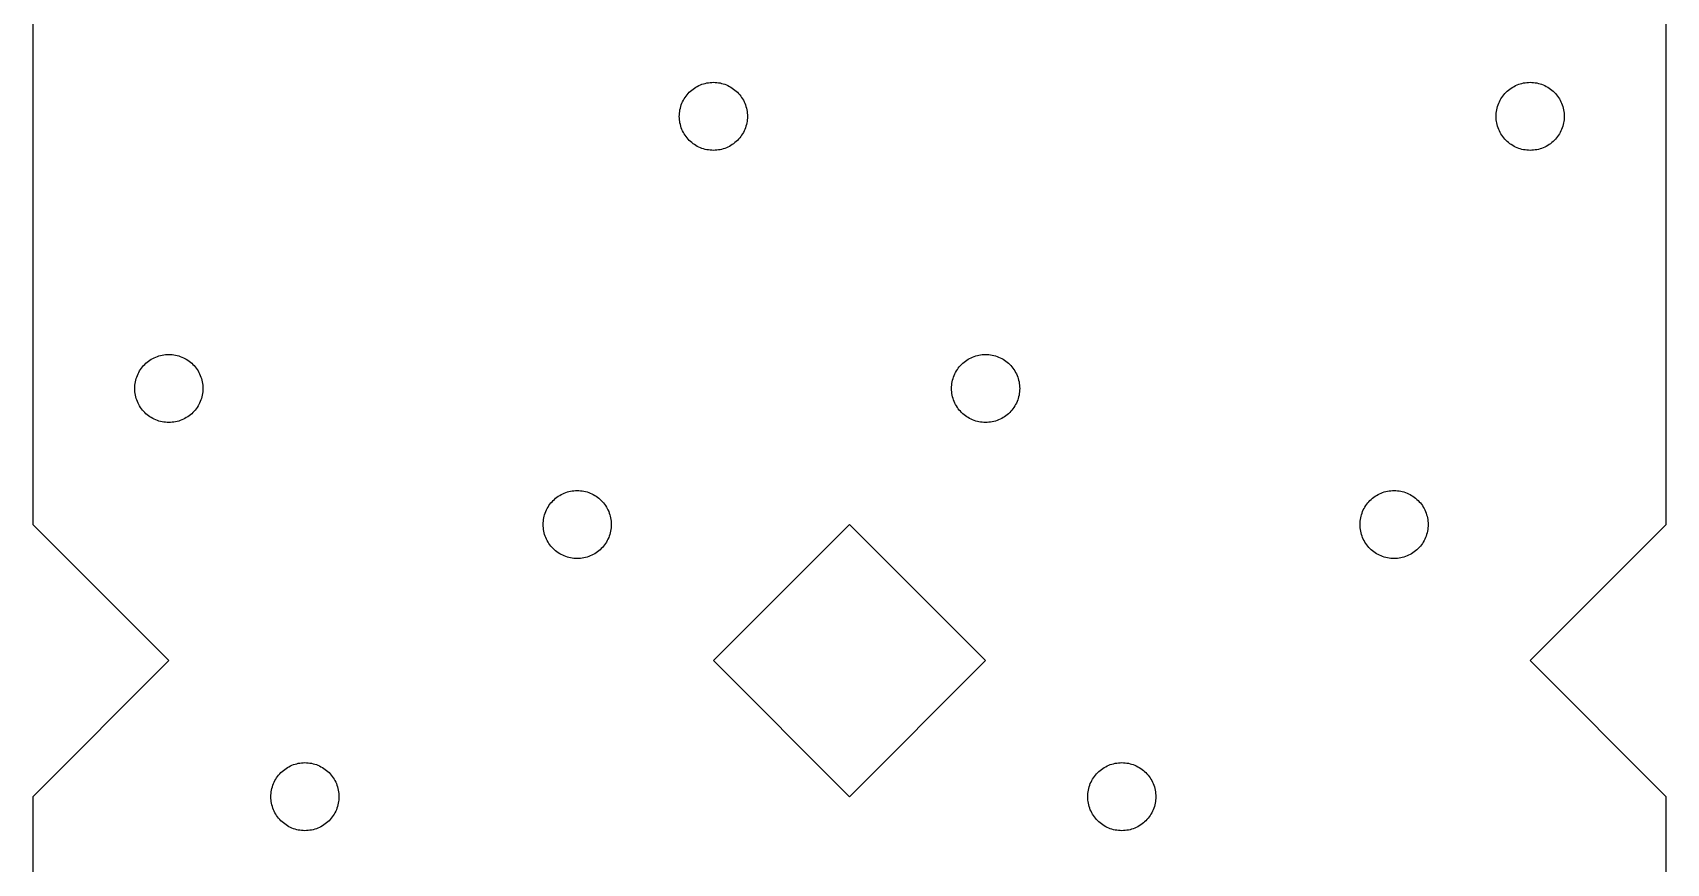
# Model space of a CAD drawing. Header units: metres. Extents: x -12 to 36, y -12 to 84.
# Drawn here: x -12 to 36, y 30.04 to 54.46 of the extents above; entities that cross this region are included whole.
import ezdxf

# ---------------------------------------------------------------- set-up
doc = ezdxf.new("R2010")
doc.units = ezdxf.units.M

msp = doc.modelspace()

# ---------------------------------------------------------------- linework, layer by layer
for p, q in [((-12, 56), (-12, 40)), ((36, 40), (36, 56)), ((7.3656, 52.773), (7.4043, 52.8032)), ((7.4043, 52.8032), (7.44443, 52.8315)), ((7.44443, 52.8315), (7.48589, 52.8577)), ((7.48589, 52.8577), (7.52859, 52.8819)), ((7.52859, 52.8819), (7.57243, 52.904)), ((7.57243, 52.904), (7.61731, 52.9239)), ((7.61731, 52.9239), (7.6631, 52.9415)), ((7.6631, 52.9415), (7.7097, 52.9569)), ((7.7097, 52.9569), (7.75702, 52.97)), ((7.75702, 52.97), (7.8049, 52.9808)), ((7.8049, 52.9808), (7.85326, 52.9892)), ((7.85326, 52.9892), (7.90198, 52.9952)), ((7.90198, 52.9952), (7.95093, 52.9988)), ((7.95093, 52.9988), (8, 53)), ((8, 53), (8.04906, 52.9988)), ((8.04906, 52.9988), (8.09801, 52.9952)), ((8.09801, 52.9952), (8.14673, 52.9892)), ((8.14673, 52.9892), (8.19508, 52.9808)), ((8.19508, 52.9808), (8.24297, 52.97)), ((8.24297, 52.97), (8.29028, 52.9569)), ((8.29028, 52.9569), (8.33688, 52.9415)), ((8.33688, 52.9415), (8.38268, 52.9239)), ((8.38268, 52.9239), (8.42755, 52.904)), ((8.42755, 52.904), (8.47139, 52.8819)), ((8.47139, 52.8819), (8.5141, 52.8577)), ((8.5141, 52.8577), (8.55556, 52.8315)), ((8.55556, 52.8315), (8.59569, 52.8032)), ((8.59569, 52.8032), (8.63438, 52.773)), ((31.3656, 52.773), (31.4043, 52.8032)), ((31.4043, 52.8032), (31.4444, 52.8315)), ((31.4444, 52.8315), (31.4859, 52.8577)), ((31.4859, 52.8577), (31.5286, 52.8819)), ((31.5286, 52.8819), (31.5724, 52.904)), ((31.5724, 52.904), (31.6173, 52.9239)), ((31.6173, 52.9239), (31.6631, 52.9415)), ((31.6631, 52.9415), (31.7097, 52.9569)), ((31.7097, 52.9569), (31.757, 52.97)), ((31.757, 52.97), (31.8049, 52.9808)), ((31.8049, 52.9808), (31.8533, 52.9892)), ((31.8533, 52.9892), (31.902, 52.9952)), ((31.902, 52.9952), (31.9509, 52.9988)), ((31.9509, 52.9988), (32, 53)), ((32, 53), (32.0491, 52.9988)), ((32.0491, 52.9988), (32.098, 52.9952)), ((32.098, 52.9952), (32.1467, 52.9892)), ((32.1467, 52.9892), (32.1951, 52.9808)), ((32.1951, 52.9808), (32.243, 52.97)), ((32.243, 52.97), (32.2903, 52.9569)), ((32.2903, 52.9569), (32.3369, 52.9415)), ((32.3369, 52.9415), (32.3827, 52.9239)), ((32.3827, 52.9239), (32.4276, 52.904)), ((32.4276, 52.904), (32.4714, 52.8819)), ((32.4714, 52.8819), (32.5141, 52.8577)), ((32.5141, 52.8577), (32.5556, 52.8315)), ((32.5556, 52.8315), (32.5957, 52.8032)), ((32.5957, 52.8032), (32.6344, 52.773)), ((7.04305, 52.2903), (7.05844, 52.3369)), ((7.05844, 52.3369), (7.07611, 52.3827)), ((7.07611, 52.3827), (7.09601, 52.4276)), ((7.09601, 52.4276), (7.11807, 52.4714)), ((7.11807, 52.4714), (7.14226, 52.5141)), ((7.14226, 52.5141), (7.16852, 52.5556)), ((7.16852, 52.5556), (7.19678, 52.5957)), ((7.19678, 52.5957), (7.22697, 52.6344)), ((7.22697, 52.6344), (7.25905, 52.6716)), ((7.25905, 52.6716), (7.29289, 52.7071)), ((7.29289, 52.7071), (7.32843, 52.741)), ((7.32843, 52.741), (7.3656, 52.773)), ((8.63438, 52.773), (8.67155, 52.741)), ((8.67155, 52.741), (8.70709, 52.7071)), ((8.70709, 52.7071), (8.74094, 52.6716)), ((8.74094, 52.6716), (8.77301, 52.6344)), ((8.77301, 52.6344), (8.80321, 52.5957)), ((8.80321, 52.5957), (8.83147, 52.5556)), ((8.83147, 52.5556), (8.85773, 52.5141)), ((8.85773, 52.5141), (8.88191, 52.4714)), ((8.88191, 52.4714), (8.90398, 52.4276)), ((8.90398, 52.4276), (8.92387, 52.3827)), ((8.92387, 52.3827), (8.94154, 52.3369)), ((8.94154, 52.3369), (8.95694, 52.2903)), ((31.0431, 52.2903), (31.0585, 52.3369)), ((31.0585, 52.3369), (31.0761, 52.3827)), ((31.0761, 52.3827), (31.096, 52.4276)), ((31.096, 52.4276), (31.1181, 52.4714)), ((31.1181, 52.4714), (31.1423, 52.5141)), ((31.1423, 52.5141), (31.1685, 52.5556)), ((31.1685, 52.5556), (31.1968, 52.5957)), ((31.1968, 52.5957), (31.227, 52.6344)), ((31.227, 52.6344), (31.259, 52.6716)), ((31.259, 52.6716), (31.2929, 52.7071)), ((31.2929, 52.7071), (31.3284, 52.741)), ((31.3284, 52.741), (31.3656, 52.773)), ((32.6344, 52.773), (32.6716, 52.741)), ((32.6716, 52.741), (32.7071, 52.7071)), ((32.7071, 52.7071), (32.741, 52.6716)), ((32.741, 52.6716), (32.773, 52.6344)), ((32.773, 52.6344), (32.8032, 52.5957)), ((32.8032, 52.5957), (32.8315, 52.5556)), ((32.8315, 52.5556), (32.8577, 52.5141)), ((32.8577, 52.5141), (32.8819, 52.4714)), ((32.8819, 52.4714), (32.904, 52.4276)), ((32.904, 52.4276), (32.9239, 52.3827)), ((32.9239, 52.3827), (32.9415, 52.3369)), ((32.9415, 52.3369), (32.9569, 52.2903)), ((7, 52), (7.00119, 52.0491)), ((7.00119, 51.9509), (7, 52)), ((7.00119, 52.0491), (7.00481, 52.098)), ((7.00481, 51.902), (7.00119, 51.9509)), ((7.00481, 52.098), (7.01082, 52.1467)), ((7.01082, 51.8533), (7.00481, 51.902)), ((7.01082, 52.1467), (7.01921, 52.1951)), ((7.01921, 51.8049), (7.01082, 51.8533)), ((7.01921, 52.1951), (7.02997, 52.243)), ((7.02997, 52.243), (7.04305, 52.2903)), ((8.95694, 52.2903), (8.97002, 52.243)), ((8.97002, 52.243), (8.98077, 52.1951)), ((8.98077, 52.1951), (8.98917, 52.1467)), ((8.98917, 51.8533), (8.98077, 51.8049)), ((8.98917, 52.1467), (8.99518, 52.098)), ((8.99518, 51.902), (8.98917, 51.8533)), ((8.99518, 52.098), (8.99879, 52.0491)), ((8.99879, 51.9509), (8.99518, 51.902)), ((8.99879, 52.0491), (9, 52)), ((9, 52), (8.99879, 51.9509)), ((31, 52), (31.0012, 52.0491)), ((31.0012, 51.9509), (31, 52)), ((31.0012, 52.0491), (31.0048, 52.098)), ((31.0048, 51.902), (31.0012, 51.9509)), ((31.0048, 52.098), (31.0108, 52.1467)), ((31.0108, 51.8533), (31.0048, 51.902)), ((31.0108, 52.1467), (31.0192, 52.1951)), ((31.0192, 51.8049), (31.0108, 51.8533)), ((31.0192, 52.1951), (31.03, 52.243)), ((31.03, 52.243), (31.0431, 52.2903)), ((32.9569, 52.2903), (32.97, 52.243)), ((32.97, 52.243), (32.9808, 52.1951)), ((32.9808, 52.1951), (32.9892, 52.1467)), ((32.9892, 51.8533), (32.9808, 51.8049)), ((32.9892, 52.1467), (32.9952, 52.098)), ((32.9952, 51.902), (32.9892, 51.8533)), ((32.9952, 52.098), (32.9988, 52.0491)), ((32.9988, 51.9509), (32.9952, 51.902)), ((32.9988, 52.0491), (33, 52)), ((33, 52), (32.9988, 51.9509)), ((7.02997, 51.757), (7.01921, 51.8049)), ((7.04305, 51.7097), (7.02997, 51.757)), ((7.05844, 51.6631), (7.04305, 51.7097)), ((7.07611, 51.6173), (7.05844, 51.6631)), ((7.09601, 51.5724), (7.07611, 51.6173)), ((7.11807, 51.5286), (7.09601, 51.5724)), ((7.14226, 51.4859), (7.11807, 51.5286)), ((7.16852, 51.4444), (7.14226, 51.4859)), ((7.19678, 51.4043), (7.16852, 51.4444)), ((7.22697, 51.3656), (7.19678, 51.4043)), ((7.25905, 51.3284), (7.22697, 51.3656)), ((8.77301, 51.3656), (8.74094, 51.3284)), ((8.80321, 51.4043), (8.77301, 51.3656)), ((8.83147, 51.4444), (8.80321, 51.4043)), ((8.85773, 51.4859), (8.83147, 51.4444)), ((8.88191, 51.5286), (8.85773, 51.4859)), ((8.90398, 51.5724), (8.88191, 51.5286)), ((8.92387, 51.6173), (8.90398, 51.5724)), ((8.94154, 51.6631), (8.92387, 51.6173)), ((8.95694, 51.7097), (8.94154, 51.6631)), ((8.97002, 51.757), (8.95694, 51.7097)), ((8.98077, 51.8049), (8.97002, 51.757)), ((31.03, 51.757), (31.0192, 51.8049)), ((31.0431, 51.7097), (31.03, 51.757)), ((31.0585, 51.6631), (31.0431, 51.7097)), ((31.0761, 51.6173), (31.0585, 51.6631)), ((31.096, 51.5724), (31.0761, 51.6173)), ((31.1181, 51.5286), (31.096, 51.5724)), ((31.1423, 51.4859), (31.1181, 51.5286)), ((31.1685, 51.4444), (31.1423, 51.4859)), ((31.1968, 51.4043), (31.1685, 51.4444)), ((31.227, 51.3656), (31.1968, 51.4043)), ((31.259, 51.3284), (31.227, 51.3656)), ((32.773, 51.3656), (32.741, 51.3284)), ((32.8032, 51.4043), (32.773, 51.3656)), ((32.8315, 51.4444), (32.8032, 51.4043)), ((32.8577, 51.4859), (32.8315, 51.4444)), ((32.8819, 51.5286), (32.8577, 51.4859)), ((32.904, 51.5724), (32.8819, 51.5286)), ((32.9239, 51.6173), (32.904, 51.5724)), ((32.9415, 51.6631), (32.9239, 51.6173)), ((32.9569, 51.7097), (32.9415, 51.6631)), ((32.97, 51.757), (32.9569, 51.7097)), ((32.9808, 51.8049), (32.97, 51.757)), ((7.29289, 51.2929), (7.25905, 51.3284)), ((7.32843, 51.259), (7.29289, 51.2929)), ((7.3656, 51.227), (7.32843, 51.259)), ((7.4043, 51.1968), (7.3656, 51.227)), ((7.44443, 51.1685), (7.4043, 51.1968)), ((7.48589, 51.1423), (7.44443, 51.1685)), ((7.52859, 51.1181), (7.48589, 51.1423)), ((7.57243, 51.096), (7.52859, 51.1181)), ((7.61731, 51.0761), (7.57243, 51.096)), ((7.6631, 51.0585), (7.61731, 51.0761)), ((7.7097, 51.0431), (7.6631, 51.0585)), ((7.75702, 51.03), (7.7097, 51.0431)), ((7.8049, 51.0192), (7.75702, 51.03)), ((7.85326, 51.0108), (7.8049, 51.0192)), ((7.90198, 51.0048), (7.85326, 51.0108)), ((7.95093, 51.0012), (7.90198, 51.0048)), ((8, 51), (7.95093, 51.0012)), ((8.04906, 51.0012), (8, 51)), ((8.09801, 51.0048), (8.04906, 51.0012)), ((8.14673, 51.0108), (8.09801, 51.0048)), ((8.19508, 51.0192), (8.14673, 51.0108)), ((8.24297, 51.03), (8.19508, 51.0192)), ((8.29028, 51.0431), (8.24297, 51.03)), ((8.33688, 51.0585), (8.29028, 51.0431)), ((8.38268, 51.0761), (8.33688, 51.0585)), ((8.42755, 51.096), (8.38268, 51.0761)), ((8.47139, 51.1181), (8.42755, 51.096)), ((8.5141, 51.1423), (8.47139, 51.1181)), ((8.55556, 51.1685), (8.5141, 51.1423)), ((8.59569, 51.1968), (8.55556, 51.1685)), ((8.63438, 51.227), (8.59569, 51.1968)), ((8.67155, 51.259), (8.63438, 51.227)), ((8.70709, 51.2929), (8.67155, 51.259)), ((8.74094, 51.3284), (8.70709, 51.2929)), ((31.2929, 51.2929), (31.259, 51.3284)), ((31.3284, 51.259), (31.2929, 51.2929)), ((31.3656, 51.227), (31.3284, 51.259)), ((31.4043, 51.1968), (31.3656, 51.227)), ((31.4444, 51.1685), (31.4043, 51.1968)), ((31.4859, 51.1423), (31.4444, 51.1685)), ((31.5286, 51.1181), (31.4859, 51.1423)), ((31.5724, 51.096), (31.5286, 51.1181)), ((31.6173, 51.0761), (31.5724, 51.096)), ((31.6631, 51.0585), (31.6173, 51.0761)), ((31.7097, 51.0431), (31.6631, 51.0585)), ((31.757, 51.03), (31.7097, 51.0431)), ((31.8049, 51.0192), (31.757, 51.03)), ((31.8533, 51.0108), (31.8049, 51.0192)), ((31.902, 51.0048), (31.8533, 51.0108)), ((31.9509, 51.0012), (31.902, 51.0048)), ((32, 51), (31.9509, 51.0012)), ((32.0491, 51.0012), (32, 51)), ((32.098, 51.0048), (32.0491, 51.0012)), ((32.1467, 51.0108), (32.098, 51.0048)), ((32.1951, 51.0192), (32.1467, 51.0108)), ((32.243, 51.03), (32.1951, 51.0192)), ((32.2903, 51.0431), (32.243, 51.03)), ((32.3369, 51.0585), (32.2903, 51.0431)), ((32.3827, 51.0761), (32.3369, 51.0585)), ((32.4276, 51.096), (32.3827, 51.0761)), ((32.4714, 51.1181), (32.4276, 51.096)), ((32.5141, 51.1423), (32.4714, 51.1181)), ((32.5556, 51.1685), (32.5141, 51.1423)), ((32.5957, 51.1968), (32.5556, 51.1685)), ((32.6344, 51.227), (32.5957, 51.1968)), ((32.6716, 51.259), (32.6344, 51.227)), ((32.7071, 51.2929), (32.6716, 51.259)), ((32.741, 51.3284), (32.7071, 51.2929)), ((-8.77301, 44.6344), (-8.74094, 44.6716)), ((-8.74094, 44.6716), (-8.70709, 44.7071)), ((-8.70709, 44.7071), (-8.67155, 44.741)), ((-8.67155, 44.741), (-8.63438, 44.773)), ((-8.63438, 44.773), (-8.59569, 44.8032)), ((-8.59569, 44.8032), (-8.55556, 44.8315)), ((-8.55556, 44.8315), (-8.5141, 44.8577)), ((-8.5141, 44.8577), (-8.47139, 44.8819)), ((-8.47139, 44.8819), (-8.42755, 44.904)), ((-8.42755, 44.904), (-8.38268, 44.9239)), ((-8.38268, 44.9239), (-8.33688, 44.9415)), ((-8.33688, 44.9415), (-8.29028, 44.9569)), ((-8.29028, 44.9569), (-8.24297, 44.97)), ((-8.24297, 44.97), (-8.19508, 44.9808)), ((-8.19508, 44.9808), (-8.14673, 44.9892)), ((-8.14673, 44.9892), (-8.09801, 44.9952)), ((-8.09801, 44.9952), (-8.04906, 44.9988)), ((-8.04906, 44.9988), (-8, 45)), ((-8, 45), (-7.95093, 44.9988)), ((-7.95093, 44.9988), (-7.90198, 44.9952)), ((-7.90198, 44.9952), (-7.85326, 44.9892)), ((-7.85326, 44.9892), (-7.8049, 44.9808)), ((-7.8049, 44.9808), (-7.75702, 44.97)), ((-7.75702, 44.97), (-7.7097, 44.9569)), ((-7.7097, 44.9569), (-7.6631, 44.9415)), ((-7.6631, 44.9415), (-7.61731, 44.9239)), ((-7.61731, 44.9239), (-7.57243, 44.904)), ((-7.57243, 44.904), (-7.52859, 44.8819)), ((-7.52859, 44.8819), (-7.48589, 44.8577)), ((-7.48589, 44.8577), (-7.44443, 44.8315)), ((-7.44443, 44.8315), (-7.4043, 44.8032)), ((-7.4043, 44.8032), (-7.3656, 44.773)), ((-7.3656, 44.773), (-7.32843, 44.741)), ((-7.32843, 44.741), (-7.29289, 44.7071)), ((-7.29289, 44.7071), (-7.25905, 44.6716)), ((-7.25905, 44.6716), (-7.22697, 44.6344)), ((15.227, 44.6344), (15.259, 44.6716)), ((15.259, 44.6716), (15.2929, 44.7071)), ((15.2929, 44.7071), (15.3284, 44.741)), ((15.3284, 44.741), (15.3656, 44.773)), ((15.3656, 44.773), (15.4043, 44.8032)), ((15.4043, 44.8032), (15.4444, 44.8315)), ((15.4444, 44.8315), (15.4859, 44.8577)), ((15.4859, 44.8577), (15.5286, 44.8819)), ((15.5286, 44.8819), (15.5724, 44.904)), ((15.5724, 44.904), (15.6173, 44.9239)), ((15.6173, 44.9239), (15.6631, 44.9415)), ((15.6631, 44.9415), (15.7097, 44.9569)), ((15.7097, 44.9569), (15.757, 44.97)), ((15.757, 44.97), (15.8049, 44.9808)), ((15.8049, 44.9808), (15.8533, 44.9892)), ((15.8533, 44.9892), (15.902, 44.9952)), ((15.902, 44.9952), (15.9509, 44.9988)), ((15.9509, 44.9988), (16, 45)), ((16, 45), (16.0491, 44.9988)), ((16.0491, 44.9988), (16.098, 44.9952)), ((16.098, 44.9952), (16.1467, 44.9892)), ((16.1467, 44.9892), (16.1951, 44.9808)), ((16.1951, 44.9808), (16.243, 44.97)), ((16.243, 44.97), (16.2903, 44.9569)), ((16.2903, 44.9569), (16.3369, 44.9415)), ((16.3369, 44.9415), (16.3827, 44.9239)), ((16.3827, 44.9239), (16.4276, 44.904)), ((16.4276, 44.904), (16.4714, 44.8819)), ((16.4714, 44.8819), (16.5141, 44.8577)), ((16.5141, 44.8577), (16.5556, 44.8315)), ((16.5556, 44.8315), (16.5957, 44.8032)), ((16.5957, 44.8032), (16.6344, 44.773)), ((16.6344, 44.773), (16.6716, 44.741)), ((16.6716, 44.741), (16.7071, 44.7071)), ((16.7071, 44.7071), (16.741, 44.6716)), ((16.741, 44.6716), (16.773, 44.6344)), ((-8.98917, 44.1467), (-8.98077, 44.1951)), ((-8.98077, 44.1951), (-8.97002, 44.243)), ((-8.97002, 44.243), (-8.95694, 44.2903)), ((-8.95694, 44.2903), (-8.94154, 44.3369)), ((-8.94154, 44.3369), (-8.92387, 44.3827)), ((-8.92387, 44.3827), (-8.90398, 44.4276)), ((-8.90398, 44.4276), (-8.88191, 44.4714)), ((-8.88191, 44.4714), (-8.85773, 44.5141)), ((-8.85773, 44.5141), (-8.83147, 44.5556)), ((-8.83147, 44.5556), (-8.80321, 44.5957)), ((-8.80321, 44.5957), (-8.77301, 44.6344)), ((-7.22697, 44.6344), (-7.19678, 44.5957)), ((-7.19678, 44.5957), (-7.16852, 44.5556)), ((-7.16852, 44.5556), (-7.14226, 44.5141)), ((-7.14226, 44.5141), (-7.11807, 44.4714)), ((-7.11807, 44.4714), (-7.09601, 44.4276)), ((-7.09601, 44.4276), (-7.07611, 44.3827)), ((-7.07611, 44.3827), (-7.05844, 44.3369)), ((-7.05844, 44.3369), (-7.04305, 44.2903)), ((-7.04305, 44.2903), (-7.02997, 44.243)), ((-7.02997, 44.243), (-7.01921, 44.1951)), ((-7.01921, 44.1951), (-7.01082, 44.1467)), ((15.0108, 44.1467), (15.0192, 44.1951)), ((15.0192, 44.1951), (15.03, 44.243)), ((15.03, 44.243), (15.0431, 44.2903)), ((15.0431, 44.2903), (15.0585, 44.3369)), ((15.0585, 44.3369), (15.0761, 44.3827)), ((15.0761, 44.3827), (15.096, 44.4276)), ((15.096, 44.4276), (15.1181, 44.4714)), ((15.1181, 44.4714), (15.1423, 44.5141)), ((15.1423, 44.5141), (15.1685, 44.5556)), ((15.1685, 44.5556), (15.1968, 44.5957)), ((15.1968, 44.5957), (15.227, 44.6344)), ((16.773, 44.6344), (16.8032, 44.5957)), ((16.8032, 44.5957), (16.8315, 44.5556)), ((16.8315, 44.5556), (16.8577, 44.5141)), ((16.8577, 44.5141), (16.8819, 44.4714)), ((16.8819, 44.4714), (16.904, 44.4276)), ((16.904, 44.4276), (16.9239, 44.3827)), ((16.9239, 44.3827), (16.9415, 44.3369)), ((16.9415, 44.3369), (16.9569, 44.2903)), ((16.9569, 44.2903), (16.97, 44.243)), ((16.97, 44.243), (16.9808, 44.1951)), ((16.9808, 44.1951), (16.9892, 44.1467)), ((-9, 44), (-8.99879, 44.0491)), ((-8.99879, 43.9509), (-9, 44)), ((-8.99879, 44.0491), (-8.99518, 44.098)), ((-8.99518, 43.902), (-8.99879, 43.9509)), ((-8.99518, 44.098), (-8.98917, 44.1467)), ((-8.98917, 43.8533), (-8.99518, 43.902)), ((-8.98077, 43.8049), (-8.98917, 43.8533)), ((-8.97002, 43.757), (-8.98077, 43.8049)), ((-8.95694, 43.7097), (-8.97002, 43.757)), ((-8.94154, 43.6631), (-8.95694, 43.7097)), ((-7.04305, 43.7097), (-7.05844, 43.6631)), ((-7.02997, 43.757), (-7.04305, 43.7097)), ((-7.01921, 43.8049), (-7.02997, 43.757)), ((-7.01082, 43.8533), (-7.01921, 43.8049)), ((-7.01082, 44.1467), (-7.00481, 44.098)), ((-7.00481, 43.902), (-7.01082, 43.8533)), ((-7.00481, 44.098), (-7.00119, 44.0491)), ((-7.00119, 43.9509), (-7.00481, 43.902)), ((-7.00119, 44.0491), (-7, 44)), ((-7, 44), (-7.00119, 43.9509)), ((15, 44), (15.0012, 44.0491)), ((15.0012, 43.9509), (15, 44)), ((15.0012, 44.0491), (15.0048, 44.098)), ((15.0048, 43.902), (15.0012, 43.9509)), ((15.0048, 44.098), (15.0108, 44.1467)), ((15.0108, 43.8533), (15.0048, 43.902)), ((15.0192, 43.8049), (15.0108, 43.8533)), ((15.03, 43.757), (15.0192, 43.8049)), ((15.0431, 43.7097), (15.03, 43.757)), ((15.0585, 43.6631), (15.0431, 43.7097)), ((16.9569, 43.7097), (16.9415, 43.6631)), ((16.97, 43.757), (16.9569, 43.7097)), ((16.9808, 43.8049), (16.97, 43.757)), ((16.9892, 43.8533), (16.9808, 43.8049)), ((16.9892, 44.1467), (16.9952, 44.098)), ((16.9952, 43.902), (16.9892, 43.8533)), ((16.9952, 44.098), (16.9988, 44.0491)), ((16.9988, 43.9509), (16.9952, 43.902)), ((16.9988, 44.0491), (17, 44)), ((17, 44), (16.9988, 43.9509)), ((-8.92387, 43.6173), (-8.94154, 43.6631)), ((-8.90398, 43.5724), (-8.92387, 43.6173)), ((-8.88191, 43.5286), (-8.90398, 43.5724)), ((-8.85773, 43.4859), (-8.88191, 43.5286)), ((-8.83147, 43.4444), (-8.85773, 43.4859)), ((-8.80321, 43.4043), (-8.83147, 43.4444)), ((-8.77301, 43.3656), (-8.80321, 43.4043)), ((-8.74094, 43.3284), (-8.77301, 43.3656)), ((-8.70709, 43.2929), (-8.74094, 43.3284)), ((-8.67155, 43.259), (-8.70709, 43.2929)), ((-8.63438, 43.227), (-8.67155, 43.259)), ((-8.59569, 43.1968), (-8.63438, 43.227)), ((-7.3656, 43.227), (-7.4043, 43.1968)), ((-7.32843, 43.259), (-7.3656, 43.227)), ((-7.29289, 43.2929), (-7.32843, 43.259)), ((-7.25905, 43.3284), (-7.29289, 43.2929)), ((-7.22697, 43.3656), (-7.25905, 43.3284)), ((-7.19678, 43.4043), (-7.22697, 43.3656)), ((-7.16852, 43.4444), (-7.19678, 43.4043)), ((-7.14226, 43.4859), (-7.16852, 43.4444)), ((-7.11807, 43.5286), (-7.14226, 43.4859)), ((-7.09601, 43.5724), (-7.11807, 43.5286)), ((-7.07611, 43.6173), (-7.09601, 43.5724)), ((-7.05844, 43.6631), (-7.07611, 43.6173)), ((15.0761, 43.6173), (15.0585, 43.6631)), ((15.096, 43.5724), (15.0761, 43.6173)), ((15.1181, 43.5286), (15.096, 43.5724)), ((15.1423, 43.4859), (15.1181, 43.5286)), ((15.1685, 43.4444), (15.1423, 43.4859)), ((15.1968, 43.4043), (15.1685, 43.4444)), ((15.227, 43.3656), (15.1968, 43.4043)), ((15.259, 43.3284), (15.227, 43.3656)), ((15.2929, 43.2929), (15.259, 43.3284)), ((15.3284, 43.259), (15.2929, 43.2929)), ((15.3656, 43.227), (15.3284, 43.259)), ((15.4043, 43.1968), (15.3656, 43.227)), ((16.6344, 43.227), (16.5957, 43.1968)), ((16.6716, 43.259), (16.6344, 43.227)), ((16.7071, 43.2929), (16.6716, 43.259)), ((16.741, 43.3284), (16.7071, 43.2929)), ((16.773, 43.3656), (16.741, 43.3284)), ((16.8032, 43.4043), (16.773, 43.3656)), ((16.8315, 43.4444), (16.8032, 43.4043)), ((16.8577, 43.4859), (16.8315, 43.4444)), ((16.8819, 43.5286), (16.8577, 43.4859)), ((16.904, 43.5724), (16.8819, 43.5286)), ((16.9239, 43.6173), (16.904, 43.5724)), ((16.9415, 43.6631), (16.9239, 43.6173)), ((-8.55556, 43.1685), (-8.59569, 43.1968)), ((-8.5141, 43.1423), (-8.55556, 43.1685)), ((-8.47139, 43.1181), (-8.5141, 43.1423)), ((-8.42755, 43.096), (-8.47139, 43.1181)), ((-8.38268, 43.0761), (-8.42755, 43.096)), ((-8.33688, 43.0585), (-8.38268, 43.0761)), ((-8.29028, 43.0431), (-8.33688, 43.0585)), ((-8.24297, 43.03), (-8.29028, 43.0431)), ((-8.19508, 43.0192), (-8.24297, 43.03)), ((-8.14673, 43.0108), (-8.19508, 43.0192)), ((-8.09801, 43.0048), (-8.14673, 43.0108)), ((-8.04906, 43.0012), (-8.09801, 43.0048)), ((-8, 43), (-8.04906, 43.0012)), ((-7.95093, 43.0012), (-8, 43)), ((-7.90198, 43.0048), (-7.95093, 43.0012)), ((-7.85326, 43.0108), (-7.90198, 43.0048)), ((-7.8049, 43.0192), (-7.85326, 43.0108)), ((-7.75702, 43.03), (-7.8049, 43.0192)), ((-7.7097, 43.0431), (-7.75702, 43.03)), ((-7.6631, 43.0585), (-7.7097, 43.0431)), ((-7.61731, 43.0761), (-7.6631, 43.0585)), ((-7.57243, 43.096), (-7.61731, 43.0761)), ((-7.52859, 43.1181), (-7.57243, 43.096)), ((-7.48589, 43.1423), (-7.52859, 43.1181)), ((-7.44443, 43.1685), (-7.48589, 43.1423)), ((-7.4043, 43.1968), (-7.44443, 43.1685)), ((15.4444, 43.1685), (15.4043, 43.1968)), ((15.4859, 43.1423), (15.4444, 43.1685)), ((15.5286, 43.1181), (15.4859, 43.1423)), ((15.5724, 43.096), (15.5286, 43.1181)), ((15.6173, 43.0761), (15.5724, 43.096)), ((15.6631, 43.0585), (15.6173, 43.0761)), ((15.7097, 43.0431), (15.6631, 43.0585)), ((15.757, 43.03), (15.7097, 43.0431)), ((15.8049, 43.0192), (15.757, 43.03)), ((15.8533, 43.0108), (15.8049, 43.0192)), ((15.902, 43.0048), (15.8533, 43.0108)), ((15.9509, 43.0012), (15.902, 43.0048)), ((16, 43), (15.9509, 43.0012)), ((16.0491, 43.0012), (16, 43)), ((16.098, 43.0048), (16.0491, 43.0012)), ((16.1467, 43.0108), (16.098, 43.0048)), ((16.1951, 43.0192), (16.1467, 43.0108)), ((16.243, 43.03), (16.1951, 43.0192)), ((16.2903, 43.0431), (16.243, 43.03)), ((16.3369, 43.0585), (16.2903, 43.0431)), ((16.3827, 43.0761), (16.3369, 43.0585)), ((16.4276, 43.096), (16.3827, 43.0761)), ((16.4714, 43.1181), (16.4276, 43.096)), ((16.5141, 43.1423), (16.4714, 43.1181)), ((16.5556, 43.1685), (16.5141, 43.1423)), ((16.5957, 43.1968), (16.5556, 43.1685)), ((3.3656, 40.773), (3.4043, 40.8032)), ((3.4043, 40.8032), (3.44443, 40.8315)), ((3.44443, 40.8315), (3.48589, 40.8577)), ((3.48589, 40.8577), (3.52859, 40.8819)), ((3.52859, 40.8819), (3.57243, 40.904)), ((3.57243, 40.904), (3.61731, 40.9239)), ((3.61731, 40.9239), (3.6631, 40.9415)), ((3.6631, 40.9415), (3.7097, 40.9569)), ((3.7097, 40.9569), (3.75702, 40.97)), ((3.75702, 40.97), (3.8049, 40.9808)), ((3.8049, 40.9808), (3.85326, 40.9892)), ((3.85326, 40.9892), (3.90198, 40.9952)), ((3.90198, 40.9952), (3.95093, 40.9988)), ((3.95093, 40.9988), (4, 41)), ((4, 41), (4.04906, 40.9988)), ((4.04906, 40.9988), (4.09801, 40.9952)), ((4.09801, 40.9952), (4.14673, 40.9892)), ((4.14673, 40.9892), (4.19508, 40.9808)), ((4.19508, 40.9808), (4.24297, 40.97)), ((4.24297, 40.97), (4.29028, 40.9569)), ((4.29028, 40.9569), (4.33688, 40.9415)), ((4.33688, 40.9415), (4.38268, 40.9239)), ((4.38268, 40.9239), (4.42755, 40.904)), ((4.42755, 40.904), (4.47139, 40.8819)), ((4.47139, 40.8819), (4.5141, 40.8577)), ((4.5141, 40.8577), (4.55556, 40.8315)), ((4.55556, 40.8315), (4.59569, 40.8032)), ((4.59569, 40.8032), (4.63438, 40.773)), ((27.3656, 40.773), (27.4043, 40.8032)), ((27.4043, 40.8032), (27.4444, 40.8315)), ((27.4444, 40.8315), (27.4859, 40.8577)), ((27.4859, 40.8577), (27.5286, 40.8819)), ((27.5286, 40.8819), (27.5724, 40.904)), ((27.5724, 40.904), (27.6173, 40.9239)), ((27.6173, 40.9239), (27.6631, 40.9415)), ((27.6631, 40.9415), (27.7097, 40.9569)), ((27.7097, 40.9569), (27.757, 40.97)), ((27.757, 40.97), (27.8049, 40.9808)), ((27.8049, 40.9808), (27.8533, 40.9892)), ((27.8533, 40.9892), (27.902, 40.9952)), ((27.902, 40.9952), (27.9509, 40.9988)), ((27.9509, 40.9988), (28, 41)), ((28, 41), (28.0491, 40.9988)), ((28.0491, 40.9988), (28.098, 40.9952)), ((28.098, 40.9952), (28.1467, 40.9892)), ((28.1467, 40.9892), (28.1951, 40.9808)), ((28.1951, 40.9808), (28.243, 40.97)), ((28.243, 40.97), (28.2903, 40.9569)), ((28.2903, 40.9569), (28.3369, 40.9415)), ((28.3369, 40.9415), (28.3827, 40.9239)), ((28.3827, 40.9239), (28.4276, 40.904)), ((28.4276, 40.904), (28.4714, 40.8819)), ((28.4714, 40.8819), (28.5141, 40.8577)), ((28.5141, 40.8577), (28.5556, 40.8315)), ((28.5556, 40.8315), (28.5957, 40.8032)), ((28.5957, 40.8032), (28.6344, 40.773)), ((3.04305, 40.2903), (3.05844, 40.3369)), ((3.05844, 40.3369), (3.07611, 40.3827)), ((3.07611, 40.3827), (3.09601, 40.4276)), ((3.09601, 40.4276), (3.11807, 40.4714)), ((3.11807, 40.4714), (3.14226, 40.5141)), ((3.14226, 40.5141), (3.16852, 40.5556)), ((3.16852, 40.5556), (3.19678, 40.5957)), ((3.19678, 40.5957), (3.22697, 40.6344)), ((3.22697, 40.6344), (3.25905, 40.6716)), ((3.25905, 40.6716), (3.29289, 40.7071)), ((3.29289, 40.7071), (3.32843, 40.741)), ((3.32843, 40.741), (3.3656, 40.773)), ((4.63438, 40.773), (4.67155, 40.741)), ((4.67155, 40.741), (4.70709, 40.7071)), ((4.70709, 40.7071), (4.74094, 40.6716)), ((4.74094, 40.6716), (4.77301, 40.6344)), ((4.77301, 40.6344), (4.80321, 40.5957)), ((4.80321, 40.5957), (4.83147, 40.5556)), ((4.83147, 40.5556), (4.85773, 40.5141)), ((4.85773, 40.5141), (4.88191, 40.4714)), ((4.88191, 40.4714), (4.90398, 40.4276)), ((4.90398, 40.4276), (4.92387, 40.3827)), ((4.92387, 40.3827), (4.94154, 40.3369)), ((4.94154, 40.3369), (4.95694, 40.2903)), ((27.0431, 40.2903), (27.0585, 40.3369)), ((27.0585, 40.3369), (27.0761, 40.3827)), ((27.0761, 40.3827), (27.096, 40.4276)), ((27.096, 40.4276), (27.1181, 40.4714)), ((27.1181, 40.4714), (27.1423, 40.5141)), ((27.1423, 40.5141), (27.1685, 40.5556)), ((27.1685, 40.5556), (27.1968, 40.5957)), ((27.1968, 40.5957), (27.227, 40.6344)), ((27.227, 40.6344), (27.259, 40.6716)), ((27.259, 40.6716), (27.2929, 40.7071)), ((27.2929, 40.7071), (27.3284, 40.741)), ((27.3284, 40.741), (27.3656, 40.773)), ((28.6344, 40.773), (28.6716, 40.741)), ((28.6716, 40.741), (28.7071, 40.7071)), ((28.7071, 40.7071), (28.741, 40.6716)), ((28.741, 40.6716), (28.773, 40.6344)), ((28.773, 40.6344), (28.8032, 40.5957)), ((28.8032, 40.5957), (28.8315, 40.5556)), ((28.8315, 40.5556), (28.8577, 40.5141)), ((28.8577, 40.5141), (28.8819, 40.4714)), ((28.8819, 40.4714), (28.904, 40.4276)), ((28.904, 40.4276), (28.9239, 40.3827)), ((28.9239, 40.3827), (28.9415, 40.3369)), ((28.9415, 40.3369), (28.9569, 40.2903)), ((-12, 40), (-8, 36)), ((3, 40), (3.00119, 40.0491)), ((3.00119, 39.9509), (3, 40)), ((3.00119, 40.0491), (3.00481, 40.098)), ((3.00481, 39.902), (3.00119, 39.9509)), ((3.00481, 40.098), (3.01082, 40.1467)), ((3.01082, 39.8533), (3.00481, 39.902)), ((3.01082, 40.1467), (3.01921, 40.1951)), ((3.01921, 39.8049), (3.01082, 39.8533)), ((3.01921, 40.1951), (3.02997, 40.243)), ((3.02997, 40.243), (3.04305, 40.2903)), ((4.95694, 40.2903), (4.97002, 40.243)), ((4.97002, 40.243), (4.98077, 40.1951)), ((4.98077, 40.1951), (4.98917, 40.1467)), ((4.98917, 39.8533), (4.98077, 39.8049)), ((4.98917, 40.1467), (4.99518, 40.098)), ((4.99518, 39.902), (4.98917, 39.8533)), ((4.99518, 40.098), (4.99879, 40.0491)), ((4.99879, 39.9509), (4.99518, 39.902)), ((4.99879, 40.0491), (5, 40)), ((5, 40), (4.99879, 39.9509)), ((8, 36), (12, 40)), ((12, 40), (16, 36)), ((27, 40), (27.0012, 40.0491)), ((27.0012, 39.9509), (27, 40)), ((27.0012, 40.0491), (27.0048, 40.098)), ((27.0048, 39.902), (27.0012, 39.9509)), ((27.0048, 40.098), (27.0108, 40.1467)), ((27.0108, 39.8533), (27.0048, 39.902)), ((27.0108, 40.1467), (27.0192, 40.1951)), ((27.0192, 39.8049), (27.0108, 39.8533)), ((27.0192, 40.1951), (27.03, 40.243)), ((27.03, 40.243), (27.0431, 40.2903)), ((28.9569, 40.2903), (28.97, 40.243)), ((28.97, 40.243), (28.9808, 40.1951)), ((28.9808, 40.1951), (28.9892, 40.1467)), ((28.9892, 39.8533), (28.9808, 39.8049)), ((28.9892, 40.1467), (28.9952, 40.098)), ((28.9952, 39.902), (28.9892, 39.8533)), ((28.9952, 40.098), (28.9988, 40.0491)), ((28.9988, 39.9509), (28.9952, 39.902)), ((28.9988, 40.0491), (29, 40)), ((29, 40), (28.9988, 39.9509)), ((32, 36), (36, 40)), ((3.02997, 39.757), (3.01921, 39.8049)), ((3.04305, 39.7097), (3.02997, 39.757)), ((3.05844, 39.6631), (3.04305, 39.7097)), ((3.07611, 39.6173), (3.05844, 39.6631)), ((3.09601, 39.5724), (3.07611, 39.6173)), ((3.11807, 39.5286), (3.09601, 39.5724)), ((3.14226, 39.4859), (3.11807, 39.5286)), ((3.16852, 39.4444), (3.14226, 39.4859)), ((3.19678, 39.4043), (3.16852, 39.4444)), ((3.22697, 39.3656), (3.19678, 39.4043)), ((3.25905, 39.3284), (3.22697, 39.3656)), ((4.77301, 39.3656), (4.74094, 39.3284)), ((4.80321, 39.4043), (4.77301, 39.3656)), ((4.83147, 39.4444), (4.80321, 39.4043)), ((4.85773, 39.4859), (4.83147, 39.4444)), ((4.88191, 39.5286), (4.85773, 39.4859)), ((4.90398, 39.5724), (4.88191, 39.5286)), ((4.92387, 39.6173), (4.90398, 39.5724)), ((4.94154, 39.6631), (4.92387, 39.6173)), ((4.95694, 39.7097), (4.94154, 39.6631)), ((4.97002, 39.757), (4.95694, 39.7097)), ((4.98077, 39.8049), (4.97002, 39.757)), ((27.03, 39.757), (27.0192, 39.8049)), ((27.0431, 39.7097), (27.03, 39.757)), ((27.0585, 39.6631), (27.0431, 39.7097)), ((27.0761, 39.6173), (27.0585, 39.6631)), ((27.096, 39.5724), (27.0761, 39.6173)), ((27.1181, 39.5286), (27.096, 39.5724)), ((27.1423, 39.4859), (27.1181, 39.5286)), ((27.1685, 39.4444), (27.1423, 39.4859)), ((27.1968, 39.4043), (27.1685, 39.4444)), ((27.227, 39.3656), (27.1968, 39.4043)), ((27.259, 39.3284), (27.227, 39.3656)), ((28.773, 39.3656), (28.741, 39.3284)), ((28.8032, 39.4043), (28.773, 39.3656)), ((28.8315, 39.4444), (28.8032, 39.4043)), ((28.8577, 39.4859), (28.8315, 39.4444)), ((28.8819, 39.5286), (28.8577, 39.4859)), ((28.904, 39.5724), (28.8819, 39.5286)), ((28.9239, 39.6173), (28.904, 39.5724)), ((28.9415, 39.6631), (28.9239, 39.6173)), ((28.9569, 39.7097), (28.9415, 39.6631)), ((28.97, 39.757), (28.9569, 39.7097)), ((28.9808, 39.8049), (28.97, 39.757)), ((3.29289, 39.2929), (3.25905, 39.3284)), ((3.32843, 39.259), (3.29289, 39.2929)), ((3.3656, 39.227), (3.32843, 39.259)), ((3.4043, 39.1968), (3.3656, 39.227)), ((3.44443, 39.1685), (3.4043, 39.1968)), ((3.48589, 39.1423), (3.44443, 39.1685)), ((3.52859, 39.1181), (3.48589, 39.1423)), ((3.57243, 39.096), (3.52859, 39.1181)), ((3.61731, 39.0761), (3.57243, 39.096)), ((3.6631, 39.0585), (3.61731, 39.0761)), ((3.7097, 39.0431), (3.6631, 39.0585)), ((3.75702, 39.03), (3.7097, 39.0431)), ((3.8049, 39.0192), (3.75702, 39.03)), ((3.85326, 39.0108), (3.8049, 39.0192)), ((3.90198, 39.0048), (3.85326, 39.0108)), ((3.95093, 39.0012), (3.90198, 39.0048)), ((4, 39), (3.95093, 39.0012)), ((4.04906, 39.0012), (4, 39)), ((4.09801, 39.0048), (4.04906, 39.0012)), ((4.14673, 39.0108), (4.09801, 39.0048)), ((4.19508, 39.0192), (4.14673, 39.0108)), ((4.24297, 39.03), (4.19508, 39.0192)), ((4.29028, 39.0431), (4.24297, 39.03)), ((4.33688, 39.0585), (4.29028, 39.0431)), ((4.38268, 39.0761), (4.33688, 39.0585)), ((4.42755, 39.096), (4.38268, 39.0761)), ((4.47139, 39.1181), (4.42755, 39.096)), ((4.5141, 39.1423), (4.47139, 39.1181)), ((4.55556, 39.1685), (4.5141, 39.1423)), ((4.59569, 39.1968), (4.55556, 39.1685)), ((4.63438, 39.227), (4.59569, 39.1968)), ((4.67155, 39.259), (4.63438, 39.227)), ((4.70709, 39.2929), (4.67155, 39.259)), ((4.74094, 39.3284), (4.70709, 39.2929)), ((27.2929, 39.2929), (27.259, 39.3284)), ((27.3284, 39.259), (27.2929, 39.2929)), ((27.3656, 39.227), (27.3284, 39.259)), ((27.4043, 39.1968), (27.3656, 39.227)), ((27.4444, 39.1685), (27.4043, 39.1968)), ((27.4859, 39.1423), (27.4444, 39.1685)), ((27.5286, 39.1181), (27.4859, 39.1423)), ((27.5724, 39.096), (27.5286, 39.1181)), ((27.6173, 39.0761), (27.5724, 39.096)), ((27.6631, 39.0585), (27.6173, 39.0761)), ((27.7097, 39.0431), (27.6631, 39.0585)), ((27.757, 39.03), (27.7097, 39.0431)), ((27.8049, 39.0192), (27.757, 39.03)), ((27.8533, 39.0108), (27.8049, 39.0192)), ((27.902, 39.0048), (27.8533, 39.0108)), ((27.9509, 39.0012), (27.902, 39.0048)), ((28, 39), (27.9509, 39.0012)), ((28.0491, 39.0012), (28, 39)), ((28.098, 39.0048), (28.0491, 39.0012)), ((28.1467, 39.0108), (28.098, 39.0048)), ((28.1951, 39.0192), (28.1467, 39.0108)), ((28.243, 39.03), (28.1951, 39.0192)), ((28.2903, 39.0431), (28.243, 39.03)), ((28.3369, 39.0585), (28.2903, 39.0431)), ((28.3827, 39.0761), (28.3369, 39.0585)), ((28.4276, 39.096), (28.3827, 39.0761)), ((28.4714, 39.1181), (28.4276, 39.096)), ((28.5141, 39.1423), (28.4714, 39.1181)), ((28.5556, 39.1685), (28.5141, 39.1423)), ((28.5957, 39.1968), (28.5556, 39.1685)), ((28.6344, 39.227), (28.5957, 39.1968)), ((28.6716, 39.259), (28.6344, 39.227)), ((28.7071, 39.2929), (28.6716, 39.259)), ((28.741, 39.3284), (28.7071, 39.2929)), ((-8, 36), (-12, 32)), ((12, 32), (8, 36)), ((16, 36), (12, 32)), ((36, 32), (32, 36)), ((-4.77301, 32.6344), (-4.74094, 32.6716)), ((-4.74094, 32.6716), (-4.70709, 32.7071)), ((-4.70709, 32.7071), (-4.67155, 32.741)), ((-4.67155, 32.741), (-4.63438, 32.773)), ((-4.63438, 32.773), (-4.59569, 32.8032)), ((-4.59569, 32.8032), (-4.55556, 32.8315)), ((-4.55556, 32.8315), (-4.5141, 32.8577)), ((-4.5141, 32.8577), (-4.47139, 32.8819)), ((-4.47139, 32.8819), (-4.42755, 32.904)), ((-4.42755, 32.904), (-4.38268, 32.9239)), ((-4.38268, 32.9239), (-4.33688, 32.9415)), ((-4.33688, 32.9415), (-4.29028, 32.9569)), ((-4.29028, 32.9569), (-4.24297, 32.97)), ((-4.24297, 32.97), (-4.19508, 32.9808)), ((-4.19508, 32.9808), (-4.14673, 32.9892)), ((-4.14673, 32.9892), (-4.09801, 32.9952)), ((-4.09801, 32.9952), (-4.04906, 32.9988)), ((-4.04906, 32.9988), (-4, 33)), ((-4, 33), (-3.95093, 32.9988)), ((-3.95093, 32.9988), (-3.90198, 32.9952)), ((-3.90198, 32.9952), (-3.85326, 32.9892)), ((-3.85326, 32.9892), (-3.8049, 32.9808)), ((-3.8049, 32.9808), (-3.75702, 32.97)), ((-3.75702, 32.97), (-3.7097, 32.9569)), ((-3.7097, 32.9569), (-3.6631, 32.9415)), ((-3.6631, 32.9415), (-3.61731, 32.9239)), ((-3.61731, 32.9239), (-3.57243, 32.904)), ((-3.57243, 32.904), (-3.52859, 32.8819)), ((-3.52859, 32.8819), (-3.48589, 32.8577)), ((-3.48589, 32.8577), (-3.44443, 32.8315)), ((-3.44443, 32.8315), (-3.4043, 32.8032)), ((-3.4043, 32.8032), (-3.3656, 32.773)), ((-3.3656, 32.773), (-3.32843, 32.741)), ((-3.32843, 32.741), (-3.29289, 32.7071)), ((-3.29289, 32.7071), (-3.25905, 32.6716)), ((-3.25905, 32.6716), (-3.22697, 32.6344)), ((19.227, 32.6344), (19.259, 32.6716)), ((19.259, 32.6716), (19.2929, 32.7071)), ((19.2929, 32.7071), (19.3284, 32.741)), ((19.3284, 32.741), (19.3656, 32.773)), ((19.3656, 32.773), (19.4043, 32.8032)), ((19.4043, 32.8032), (19.4444, 32.8315)), ((19.4444, 32.8315), (19.4859, 32.8577)), ((19.4859, 32.8577), (19.5286, 32.8819)), ((19.5286, 32.8819), (19.5724, 32.904)), ((19.5724, 32.904), (19.6173, 32.9239)), ((19.6173, 32.9239), (19.6631, 32.9415)), ((19.6631, 32.9415), (19.7097, 32.9569)), ((19.7097, 32.9569), (19.757, 32.97)), ((19.757, 32.97), (19.8049, 32.9808)), ((19.8049, 32.9808), (19.8533, 32.9892)), ((19.8533, 32.9892), (19.902, 32.9952)), ((19.902, 32.9952), (19.9509, 32.9988)), ((19.9509, 32.9988), (20, 33)), ((20, 33), (20.0491, 32.9988)), ((20.0491, 32.9988), (20.098, 32.9952)), ((20.098, 32.9952), (20.1467, 32.9892)), ((20.1467, 32.9892), (20.1951, 32.9808)), ((20.1951, 32.9808), (20.243, 32.97)), ((20.243, 32.97), (20.2903, 32.9569)), ((20.2903, 32.9569), (20.3369, 32.9415)), ((20.3369, 32.9415), (20.3827, 32.9239)), ((20.3827, 32.9239), (20.4276, 32.904)), ((20.4276, 32.904), (20.4714, 32.8819)), ((20.4714, 32.8819), (20.5141, 32.8577)), ((20.5141, 32.8577), (20.5556, 32.8315)), ((20.5556, 32.8315), (20.5957, 32.8032)), ((20.5957, 32.8032), (20.6344, 32.773)), ((20.6344, 32.773), (20.6716, 32.741)), ((20.6716, 32.741), (20.7071, 32.7071)), ((20.7071, 32.7071), (20.741, 32.6716)), ((20.741, 32.6716), (20.773, 32.6344)), ((-4.98917, 32.1467), (-4.98077, 32.1951)), ((-4.98077, 32.1951), (-4.97002, 32.243)), ((-4.97002, 32.243), (-4.95694, 32.2903)), ((-4.95694, 32.2903), (-4.94154, 32.3369)), ((-4.94154, 32.3369), (-4.92387, 32.3827)), ((-4.92387, 32.3827), (-4.90398, 32.4276)), ((-4.90398, 32.4276), (-4.88191, 32.4714)), ((-4.88191, 32.4714), (-4.85773, 32.5141)), ((-4.85773, 32.5141), (-4.83147, 32.5556)), ((-4.83147, 32.5556), (-4.80321, 32.5957)), ((-4.80321, 32.5957), (-4.77301, 32.6344)), ((-3.22697, 32.6344), (-3.19678, 32.5957)), ((-3.19678, 32.5957), (-3.16852, 32.5556)), ((-3.16852, 32.5556), (-3.14226, 32.5141)), ((-3.14226, 32.5141), (-3.11807, 32.4714)), ((-3.11807, 32.4714), (-3.09601, 32.4276)), ((-3.09601, 32.4276), (-3.07611, 32.3827)), ((-3.07611, 32.3827), (-3.05844, 32.3369)), ((-3.05844, 32.3369), (-3.04305, 32.2903)), ((-3.04305, 32.2903), (-3.02997, 32.243)), ((-3.02997, 32.243), (-3.01921, 32.1951)), ((-3.01921, 32.1951), (-3.01082, 32.1467)), ((19.0108, 32.1467), (19.0192, 32.1951)), ((19.0192, 32.1951), (19.03, 32.243)), ((19.03, 32.243), (19.0431, 32.2903)), ((19.0431, 32.2903), (19.0585, 32.3369)), ((19.0585, 32.3369), (19.0761, 32.3827)), ((19.0761, 32.3827), (19.096, 32.4276)), ((19.096, 32.4276), (19.1181, 32.4714)), ((19.1181, 32.4714), (19.1423, 32.5141)), ((19.1423, 32.5141), (19.1685, 32.5556)), ((19.1685, 32.5556), (19.1968, 32.5957)), ((19.1968, 32.5957), (19.227, 32.6344)), ((20.773, 32.6344), (20.8032, 32.5957)), ((20.8032, 32.5957), (20.8315, 32.5556)), ((20.8315, 32.5556), (20.8577, 32.5141)), ((20.8577, 32.5141), (20.8819, 32.4714)), ((20.8819, 32.4714), (20.904, 32.4276)), ((20.904, 32.4276), (20.9239, 32.3827)), ((20.9239, 32.3827), (20.9415, 32.3369)), ((20.9415, 32.3369), (20.9569, 32.2903)), ((20.9569, 32.2903), (20.97, 32.243)), ((20.97, 32.243), (20.9808, 32.1951)), ((20.9808, 32.1951), (20.9892, 32.1467)), ((-12, 32), (-12, 16)), ((-5, 32), (-4.99879, 32.0491)), ((-4.99879, 31.9509), (-5, 32)), ((-4.99879, 32.0491), (-4.99518, 32.098)), ((-4.99518, 31.902), (-4.99879, 31.9509)), ((-4.99518, 32.098), (-4.98917, 32.1467)), ((-4.98917, 31.8533), (-4.99518, 31.902)), ((-4.98077, 31.8049), (-4.98917, 31.8533)), ((-4.97002, 31.757), (-4.98077, 31.8049)), ((-4.95694, 31.7097), (-4.97002, 31.757)), ((-4.94154, 31.6631), (-4.95694, 31.7097)), ((-3.04305, 31.7097), (-3.05844, 31.6631)), ((-3.02997, 31.757), (-3.04305, 31.7097)), ((-3.01921, 31.8049), (-3.02997, 31.757)), ((-3.01082, 31.8533), (-3.01921, 31.8049)), ((-3.01082, 32.1467), (-3.00481, 32.098)), ((-3.00481, 31.902), (-3.01082, 31.8533)), ((-3.00481, 32.098), (-3.00119, 32.0491)), ((-3.00119, 31.9509), (-3.00481, 31.902)), ((-3.00119, 32.0491), (-3, 32)), ((-3, 32), (-3.00119, 31.9509)), ((19, 32), (19.0012, 32.0491)), ((19.0012, 31.9509), (19, 32)), ((19.0012, 32.0491), (19.0048, 32.098)), ((19.0048, 31.902), (19.0012, 31.9509)), ((19.0048, 32.098), (19.0108, 32.1467)), ((19.0108, 31.8533), (19.0048, 31.902)), ((19.0192, 31.8049), (19.0108, 31.8533)), ((19.03, 31.757), (19.0192, 31.8049)), ((19.0431, 31.7097), (19.03, 31.757)), ((19.0585, 31.6631), (19.0431, 31.7097)), ((20.9569, 31.7097), (20.9415, 31.6631)), ((20.97, 31.757), (20.9569, 31.7097)), ((20.9808, 31.8049), (20.97, 31.757)), ((20.9892, 31.8533), (20.9808, 31.8049)), ((20.9892, 32.1467), (20.9952, 32.098)), ((20.9952, 31.902), (20.9892, 31.8533)), ((20.9952, 32.098), (20.9988, 32.0491)), ((20.9988, 31.9509), (20.9952, 31.902)), ((20.9988, 32.0491), (21, 32)), ((21, 32), (20.9988, 31.9509)), ((36, 16), (36, 32)), ((-4.92387, 31.6173), (-4.94154, 31.6631)), ((-4.90398, 31.5724), (-4.92387, 31.6173)), ((-4.88191, 31.5286), (-4.90398, 31.5724)), ((-4.85773, 31.4859), (-4.88191, 31.5286)), ((-4.83147, 31.4444), (-4.85773, 31.4859)), ((-4.80321, 31.4043), (-4.83147, 31.4444)), ((-4.77301, 31.3656), (-4.80321, 31.4043)), ((-4.74094, 31.3284), (-4.77301, 31.3656)), ((-4.70709, 31.2929), (-4.74094, 31.3284)), ((-4.67155, 31.259), (-4.70709, 31.2929)), ((-4.63438, 31.227), (-4.67155, 31.259)), ((-4.59569, 31.1968), (-4.63438, 31.227)), ((-3.3656, 31.227), (-3.4043, 31.1968)), ((-3.32843, 31.259), (-3.3656, 31.227)), ((-3.29289, 31.2929), (-3.32843, 31.259)), ((-3.25905, 31.3284), (-3.29289, 31.2929)), ((-3.22697, 31.3656), (-3.25905, 31.3284)), ((-3.19678, 31.4043), (-3.22697, 31.3656)), ((-3.16852, 31.4444), (-3.19678, 31.4043)), ((-3.14226, 31.4859), (-3.16852, 31.4444)), ((-3.11807, 31.5286), (-3.14226, 31.4859)), ((-3.09601, 31.5724), (-3.11807, 31.5286)), ((-3.07611, 31.6173), (-3.09601, 31.5724)), ((-3.05844, 31.6631), (-3.07611, 31.6173)), ((19.0761, 31.6173), (19.0585, 31.6631)), ((19.096, 31.5724), (19.0761, 31.6173)), ((19.1181, 31.5286), (19.096, 31.5724)), ((19.1423, 31.4859), (19.1181, 31.5286)), ((19.1685, 31.4444), (19.1423, 31.4859)), ((19.1968, 31.4043), (19.1685, 31.4444)), ((19.227, 31.3656), (19.1968, 31.4043)), ((19.259, 31.3284), (19.227, 31.3656)), ((19.2929, 31.2929), (19.259, 31.3284)), ((19.3284, 31.259), (19.2929, 31.2929)), ((19.3656, 31.227), (19.3284, 31.259)), ((19.4043, 31.1968), (19.3656, 31.227)), ((20.6344, 31.227), (20.5957, 31.1968)), ((20.6716, 31.259), (20.6344, 31.227)), ((20.7071, 31.2929), (20.6716, 31.259)), ((20.741, 31.3284), (20.7071, 31.2929)), ((20.773, 31.3656), (20.741, 31.3284)), ((20.8032, 31.4043), (20.773, 31.3656)), ((20.8315, 31.4444), (20.8032, 31.4043)), ((20.8577, 31.4859), (20.8315, 31.4444)), ((20.8819, 31.5286), (20.8577, 31.4859)), ((20.904, 31.5724), (20.8819, 31.5286)), ((20.9239, 31.6173), (20.904, 31.5724)), ((20.9415, 31.6631), (20.9239, 31.6173)), ((-4.55556, 31.1685), (-4.59569, 31.1968)), ((-4.5141, 31.1423), (-4.55556, 31.1685)), ((-4.47139, 31.1181), (-4.5141, 31.1423)), ((-4.42755, 31.096), (-4.47139, 31.1181)), ((-4.38268, 31.0761), (-4.42755, 31.096)), ((-4.33688, 31.0585), (-4.38268, 31.0761)), ((-4.29028, 31.0431), (-4.33688, 31.0585)), ((-4.24297, 31.03), (-4.29028, 31.0431)), ((-4.19508, 31.0192), (-4.24297, 31.03)), ((-4.14673, 31.0108), (-4.19508, 31.0192)), ((-4.09801, 31.0048), (-4.14673, 31.0108)), ((-4.04906, 31.0012), (-4.09801, 31.0048)), ((-4, 31), (-4.04906, 31.0012)), ((-3.95093, 31.0012), (-4, 31)), ((-3.90198, 31.0048), (-3.95093, 31.0012)), ((-3.85326, 31.0108), (-3.90198, 31.0048)), ((-3.8049, 31.0192), (-3.85326, 31.0108)), ((-3.75702, 31.03), (-3.8049, 31.0192)), ((-3.7097, 31.0431), (-3.75702, 31.03)), ((-3.6631, 31.0585), (-3.7097, 31.0431)), ((-3.61731, 31.0761), (-3.6631, 31.0585)), ((-3.57243, 31.096), (-3.61731, 31.0761)), ((-3.52859, 31.1181), (-3.57243, 31.096)), ((-3.48589, 31.1423), (-3.52859, 31.1181)), ((-3.44443, 31.1685), (-3.48589, 31.1423)), ((-3.4043, 31.1968), (-3.44443, 31.1685)), ((19.4444, 31.1685), (19.4043, 31.1968)), ((19.4859, 31.1423), (19.4444, 31.1685)), ((19.5286, 31.1181), (19.4859, 31.1423)), ((19.5724, 31.096), (19.5286, 31.1181)), ((19.6173, 31.0761), (19.5724, 31.096)), ((19.6631, 31.0585), (19.6173, 31.0761)), ((19.7097, 31.0431), (19.6631, 31.0585)), ((19.757, 31.03), (19.7097, 31.0431)), ((19.8049, 31.0192), (19.757, 31.03)), ((19.8533, 31.0108), (19.8049, 31.0192)), ((19.902, 31.0048), (19.8533, 31.0108)), ((19.9509, 31.0012), (19.902, 31.0048)), ((20, 31), (19.9509, 31.0012)), ((20.0491, 31.0012), (20, 31)), ((20.098, 31.0048), (20.0491, 31.0012)), ((20.1467, 31.0108), (20.098, 31.0048)), ((20.1951, 31.0192), (20.1467, 31.0108)), ((20.243, 31.03), (20.1951, 31.0192)), ((20.2903, 31.0431), (20.243, 31.03)), ((20.3369, 31.0585), (20.2903, 31.0431)), ((20.3827, 31.0761), (20.3369, 31.0585)), ((20.4276, 31.096), (20.3827, 31.0761)), ((20.4714, 31.1181), (20.4276, 31.096)), ((20.5141, 31.1423), (20.4714, 31.1181)), ((20.5556, 31.1685), (20.5141, 31.1423)), ((20.5957, 31.1968), (20.5556, 31.1685))]:
    msp.add_line(p, q)

doc.saveas('drawing.dxf')
